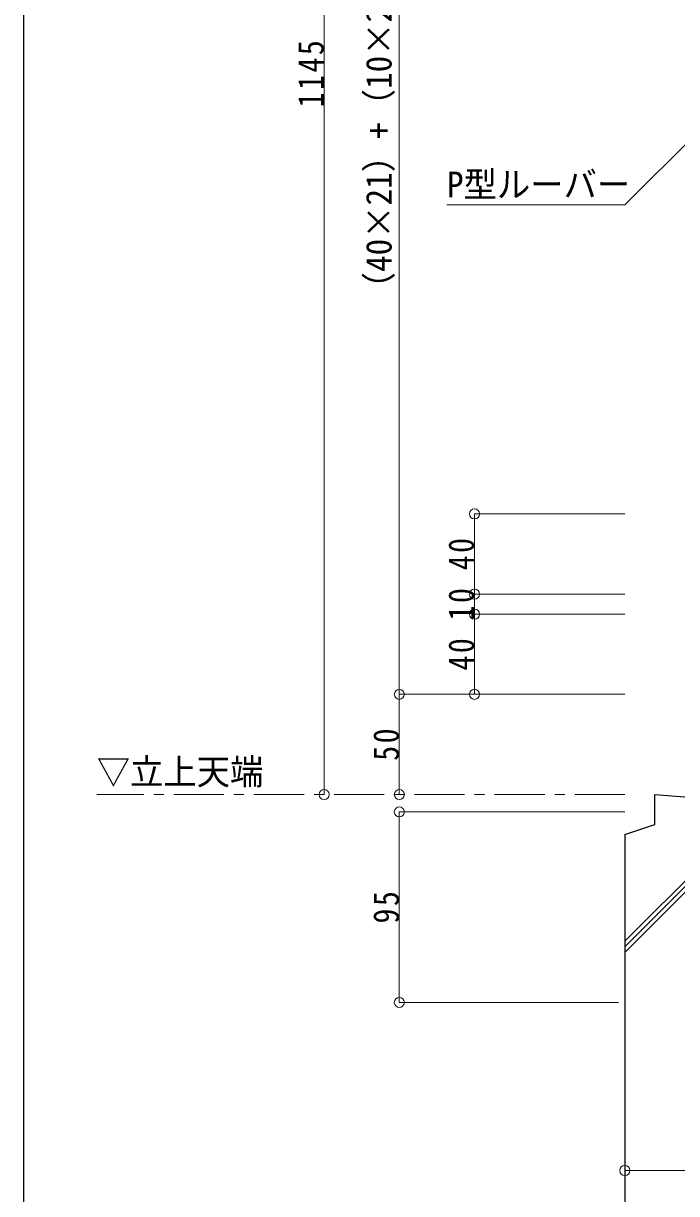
# Model space of a CAD drawing. Units: millimetres at full size, sheet at 1:5; some dimension numbers follow another scale. Extents: x -1050 to 1050, y -742 to 742.
# Drawn here: x -990 to -664, y -423 to 160 of the extents above; entities that cross this region are included whole.
import ezdxf
from ezdxf.enums import TextEntityAlignment as Align

# ---------------------------------------------------------------- set-up
doc = ezdxf.new("R2010")
doc.units = ezdxf.units.MM
doc.header["$LTSCALE"] = 5
doc.linetypes.add('CHAIN1', pattern=[8, 5, -1, 1, -1])
doc.layers.add('0-1_躯体', color=134, linetype='Continuous')
doc.layers.add('1-5_図枠1_1', color=7, linetype='Continuous')
doc.layers.add('0-3_寸法', color=54, linetype='Continuous', lineweight=20)
doc.layers.add('0-9_文字', color=3, linetype='Continuous', lineweight=20)
doc.styles.add('ＭＳ ゴシック', font='')
doc.styles.get('ＭＳ ゴシック').set_extended_font_data('MS Gothic')

# ---------------------------------------------------------------- blocks, each defined once
blk = doc.blocks.new('dimension_origin')
at = {"color": 0, "linetype": 'Continuous', "lineweight": -2}
blk.add_circle((0, 0), 1.25, dxfattribs=at)

msp = doc.modelspace()

# ---------------------------------------------------------------- linework, layer by layer
at = {"layer": '0-1_躯体'}
for p, q in [((-690, -297.4), (-621.061, -228.461)), ((-690, -300.2), (-618.462, -228.663)), ((-690, -303), (-615.864, -228.864)), ((-690, -244.283), (-690, -464.293))]:
    msp.add_line(p, q, dxfattribs=at)
msp.add_lwpolyline([(-690, -244.283), (-675, -239.283), (-675, -224.283), (-493.689, -238.328)], dxfattribs=at)
at = {"layer": '0-3_寸法'}
for p, q in [((-840, -224.293), (-840, 495)), ((-802.5, -174.293), (-802.5, 440)), ((-690, -84.293), (-765, -84.293)), ((-765, -124.293), (-765, -84.293)), ((-690, -124.293), (-765, -124.293)), ((-765, -134.293), (-765, -124.293)), ((-690, -134.293), (-765, -134.293)), ((-765, -174.293), (-765, -134.293)), ((-690, -174.293), (-802.5, -174.293)), ((-802.5, -224.293), (-802.5, -174.293)), ((-802.5, -232.959), (-690, -232.959)), ((-802.5, -232.959), (-802.5, -327.959)), ((-693.199, -327.959), (-802.5, -327.959)), ((-690, -411.793), (-580, -411.793)), ((-690, -411.793), (-580, -411.793))]:
    msp.add_line(p, q, dxfattribs=at)
at = {"layer": '0-3_寸法', "linetype": 'CHAIN1'}
msp.add_line((-690, -224.293), (-953.426, -224.293), dxfattribs=at)
at = {"layer": '0-9_文字'}
msp.add_lwpolyline([(-654.5, 105.291), (-690, 69.791), (-778.75, 69.791)], dxfattribs=at)
at = {"layer": '1-5_図枠1_1'}
msp.add_lwpolyline([(-990, 682.5), (-990, -707.5), (990, -707.5)], dxfattribs=at)

# ---------------------------------------------------------------- block references
at = {"layer": '0-3_寸法', "xscale": 2, "yscale": 2}
for p, rotation in [((-765, -84.293), 90), ((-765, -124.293), 90), ((-765, -124.293), 270), ((-765, -134.293), 90), ((-765, -134.293), 270), ((-802.5, -174.293), 90), ((-802.5, -174.293), 270), ((-765, -174.293), 270), ((-840, -224.293), 270), ((-802.5, -224.293), 270), ((-802.5, -232.959), 90), ((-802.5, -327.959), 270), ((-690, -411.793), 180), ((-690, -411.793), 180)]:
    msp.add_blockref('dimension_origin', p, dxfattribs=dict(at, rotation=rotation))

# ---------------------------------------------------------------- texts
at = {"layer": '0-3_寸法', "style": 'ＭＳ ゴシック', "width": 0.95}
msp.add_text('（40×21）+（10×20）＝1040', height=12.83, rotation=90, dxfattribs=at).set_placement((-802.5, 19.729), align=Align.BOTTOM_LEFT)
at = {"layer": '0-3_寸法', "char_height": 12.83, "attachment_point": 7, "rotation": 90, "style": 'ＭＳ ゴシック'}
for s, insert in [('\\T1.17;\\W0.85;1145', (-840, 118.479)), ('\\T1.17;\\W0.85;40', (-765, -112.418)), ('\\T1.17;\\W0.85;10', (-765, -137.418)), ('\\T1.17;\\W0.85;40', (-765, -162.418)), ('\\T1.17;\\W0.85;50', (-802.5, -207.418)), ('\\T1.17;\\W0.85;95', (-802.5, -288.584))]:
    msp.add_mtext(s, dxfattribs=dict(at, insert=insert))
at = {"layer": '0-9_文字', "style": 'ＭＳ ゴシック', "width": 0.95}
for s, p in [('P型ルーバー', (-778.75, 69.791)), ('▽立上天端', (-953.426, -223.127))]:
    msp.add_text(s, height=12.83, dxfattribs=at).set_placement(p, align=Align.BOTTOM_LEFT)

doc.saveas('drawing.dxf')
